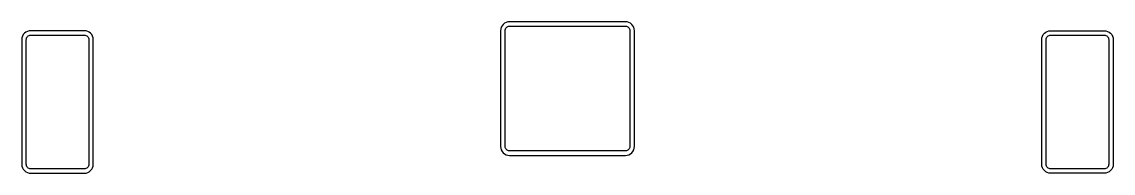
# Model space of a CAD drawing. Header units: millimetres. Extents: x -61 to 61, y -10 to 8.
import ezdxf

# ---------------------------------------------------------------- set-up
doc = ezdxf.new("R2010")
doc.units = ezdxf.units.MM
doc.layers.get('0').update_dxf_attribs({"linetype": 'CONTINUOUS'})

msp = doc.modelspace()

# ---------------------------------------------------------------- linework, layer by layer
for points in [[(7.5, -6.5), (7.5, 6.5, 0.414214), (6.5, 7.5), (-6.5, 7.5, 0.414214), (-7.5, 6.5), (-7.5, -6.5, 0.414214), (-6.5, -7.5), (6.5, -7.5, 0.414214)], [(-53.15, -8.5), (-53.15, 5.5, 0.414214), (-54.15, 6.5), (-60.15, 6.5, 0.414214), (-61.15, 5.5), (-61.15, -8.5, 0.414214), (-60.15, -9.5), (-54.15, -9.5, 0.414214)], [(-6.5, -7, -0.414214), (-7, -6.5), (-7, 6.5, -0.414214), (-6.5, 7), (6.5, 7, -0.414214), (7, 6.5), (7, -6.5, -0.414214), (6.5, -7)], [(61.15, -8.5, -0.414214), (60.15, -9.5), (54.15, -9.5, -0.414214), (53.15, -8.5), (53.15, 5.5, -0.414214), (54.15, 6.5), (60.15, 6.5, -0.414214), (61.15, 5.5)], [(-54.15, 6, -0.414214), (-53.65, 5.5), (-53.65, -8.5, -0.414214), (-54.15, -9), (-60.15, -9, -0.414214), (-60.65, -8.5), (-60.65, 5.5, -0.414214), (-60.15, 6)], [(60.65, -8.5, -0.414214), (60.15, -9), (54.15, -9, -0.414214), (53.65, -8.5), (53.65, 5.5, -0.414214), (54.15, 6), (60.15, 6, -0.414214), (60.65, 5.5)]]:
    msp.add_lwpolyline(points, format="xyb", close=True)

doc.saveas('drawing.dxf')
